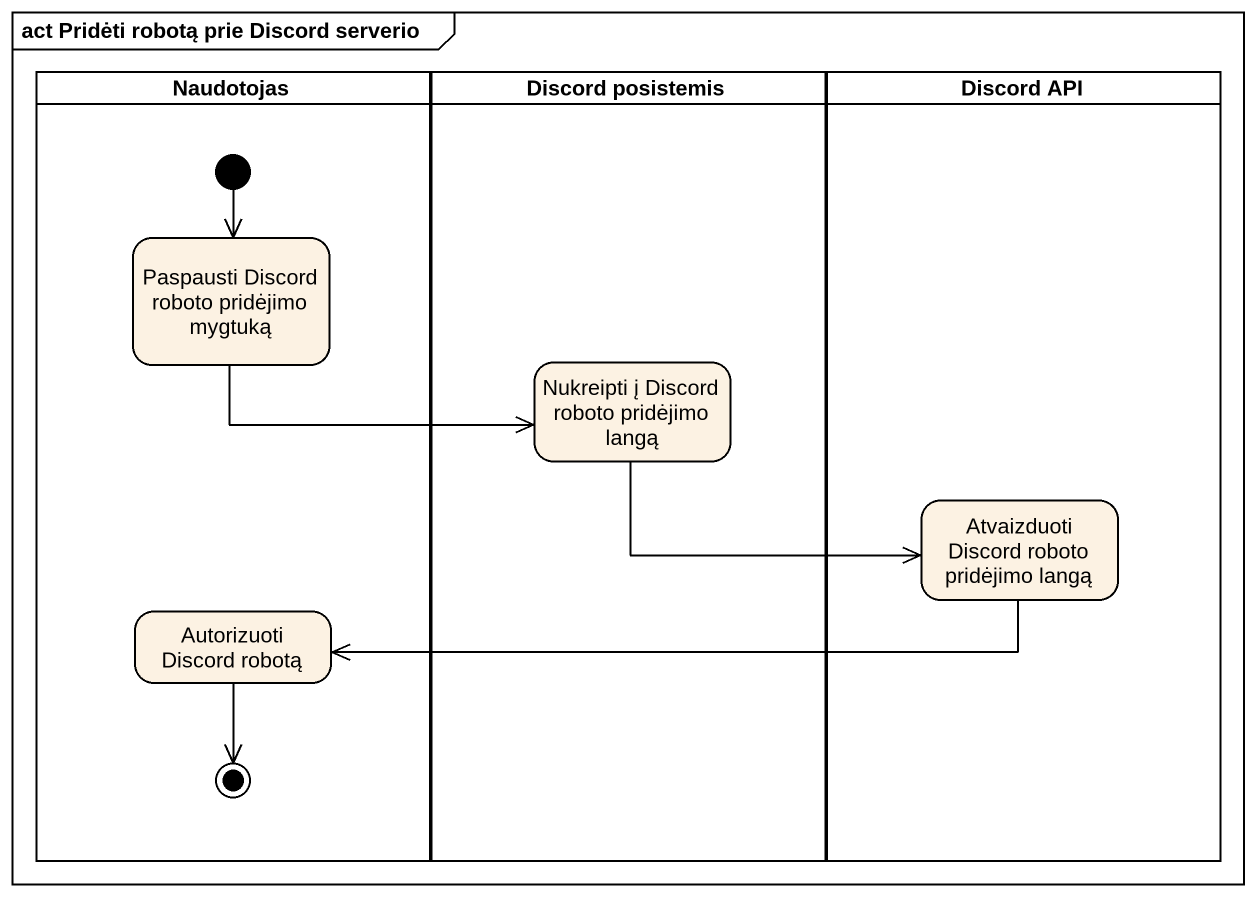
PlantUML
@startuml
mainframe act Pridėti robotą prie Discord serverio
hide empty description
state Naudotojas <<partition>> {
  state "Paspausti Discord roboto pridėjimo mygtuką" as Paspausti_Discord_roboto
  state "Autorizuoti Discord robotą" as Autorizuoti_Discord_robotą
  [*] --> Paspausti_Discord_roboto
  Autorizuoti_Discord_robotą --> [*]
}
state "Discord posistemis" as Discord_posistemis <<partition>> {
  state "Nukreipti į Discord roboto pridėjimo langą" as Nukreipti_į_Discord_roboto
}
state "Discord API" as Discord_API <<partition>> {
  state "Atvaizduoti Discord roboto pridėjimo langą" as Atvaizduoti_Discord_roboto
}
Paspausti_Discord_roboto -right-> Nukreipti_į_Discord_roboto
Nukreipti_į_Discord_roboto -right-> Atvaizduoti_Discord_roboto
Atvaizduoti_Discord_roboto -left-> Autorizuoti_Discord_robotą
@enduml
